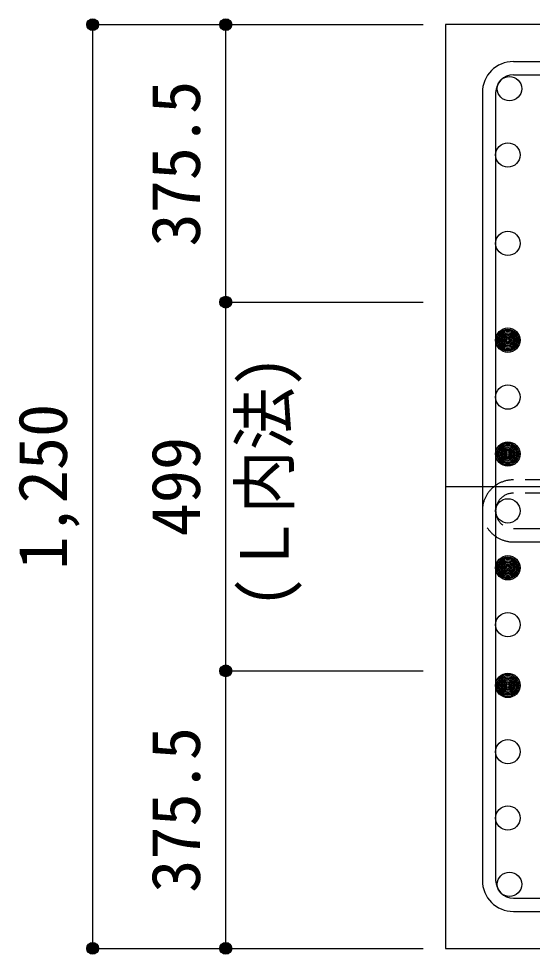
# Model space of a CAD drawing. Units: millimetres at full size, sheet at 1:30. Extents: x -5973 to 5954, y -4195 to 4201.
# Drawn here: x -650 to 45, y 1890 to 3156 of the extents above; entities that cross this region are included whole.
import ezdxf
from ezdxf.enums import TextEntityAlignment as Align

# ---------------------------------------------------------------- set-up
doc = ezdxf.new("R2010")
doc.units = ezdxf.units.MM
doc.header["$LTSCALE"] = 30
doc.header["$PDMODE"] = 32
doc.header["$PDSIZE"] = 15
doc.linetypes.add('CHAIN1', pattern=[8, 5, -1, 1, -1])
doc.linetypes.add('DASHED2', pattern=[3, 2, -1])
for name, color, linetype in [('0-1_躯体線', 2, 'Continuous'), ('0-3_立上り筋', 4, 'Continuous'), ('0-4_フープ筋', 7, 'Continuous'), ('0-7_文字', 4, 'Continuous'), ('0-C_中子', 7, 'DASHED2'), ('0-D_寸法', 4, 'Continuous')]:
    doc.layers.add(name, color=color, linetype=linetype)
doc.styles.add('ＭＳ ゴシック', font='')
doc.styles.get('ＭＳ ゴシック').set_extended_font_data('MS Gothic')

msp = doc.modelspace()

# ---------------------------------------------------------------- linework, layer by layer
at = {"layer": '0-1_躯体線'}
for p, q in [((-72.56, 3148.3), (-72.56, 1898.3)), ((1577.44, 3148.3), (-72.56, 3148.3)), ((-72.56, 1898.3), (276.44, 1898.3))]:
    msp.add_line(p, q, dxfattribs=at)
at = {"layer": '0-3_立上り筋', "color": 3}
for centre in [(14.13, 3061.6), (11.94, 2971.89), (11.94, 2852.3), (11.94, 2721.3), (11.94, 2721.3), (11.94, 2644.3), (11.94, 2567.3), (11.94, 2567.3), (11.94, 2490.3), (11.94, 2413.3), (11.94, 2336.3), (11.94, 2254.15), (11.94, 2164.43), (11.94, 2074.71), (14.13, 1985)]:
    msp.add_circle(centre, 16.5, dxfattribs=at)
at = {"layer": '0-3_立上り筋'}
for centre, radius in [((11.94, 2721.3), 16.5), ((11.94, 2721.3), 14.85), ((11.94, 2721.3), 13.2), ((11.94, 2721.3), 11.55), ((11.94, 2721.3), 9.9), ((11.94, 2721.3), 8.25), ((11.94, 2721.3), 6.6), ((11.94, 2721.3), 4.95), ((11.94, 2721.3), 3.3), ((11.94, 2721.3), 1.65), ((11.94, 2567.3), 16.5), ((11.94, 2567.3), 14.85), ((11.94, 2567.3), 13.2), ((11.94, 2567.3), 11.55), ((11.94, 2567.3), 9.9), ((11.94, 2567.3), 8.25), ((11.94, 2567.3), 6.6), ((11.94, 2567.3), 4.95), ((11.94, 2567.3), 3.3), ((11.94, 2567.3), 1.65), ((11.94, 2413.3), 16.5), ((11.94, 2413.3), 14.85), ((11.94, 2413.3), 13.2), ((11.94, 2413.3), 11.55), ((11.94, 2413.3), 9.9), ((11.94, 2413.3), 8.25), ((11.94, 2413.3), 6.6), ((11.94, 2413.3), 4.95), ((11.94, 2413.3), 3.3), ((11.94, 2413.3), 1.65), ((11.94, 2254.15), 16.5), ((11.94, 2254.15), 14.85), ((11.94, 2254.15), 13.2), ((11.94, 2254.15), 11.55), ((11.94, 2254.15), 9.9), ((11.94, 2254.15), 8.25), ((11.94, 2254.15), 6.6), ((11.94, 2254.15), 4.95), ((11.94, 2254.15), 3.3), ((11.94, 2254.15), 1.65)]:
    msp.add_circle(centre, radius, dxfattribs=at)
at = {"layer": '0-4_フープ筋'}
for p, q in [((19.44, 3098.3), (1085.44, 3098.3)), ((19.44, 3080.3), (1085.44, 3080.3)), ((-22.56, 3056.3), (-22.56, 1990.3)), ((-4.56, 3056.3), (-4.56, 1990.3)), ((19.44, 1966.3), (1085.44, 1966.3)), ((19.44, 1948.3), (1085.44, 1948.3))]:
    msp.add_line(p, q, dxfattribs=at)
for centre, radius, start, end in [((19.44, 3056.3), 42, 90, 180), ((19.44, 3056.3), 24, 90, 180), ((19.44, 1990.3), 42, 180, 270), ((19.44, 1990.3), 24, 180, 270)]:
    msp.add_arc(centre, radius, start, end, dxfattribs=at)
at = {"layer": '0-C_中子'}
for p, q in [((1085.44, 2532.3), (19.44, 2532.3)), ((1085.44, 2514.3), (19.44, 2514.3)), ((19.44, 2466.3), (83.44, 2466.3)), ((19.44, 2448.3), (83.44, 2448.3))]:
    msp.add_line(p, q, dxfattribs=at)
for radius in [42, 24]:
    msp.add_arc((19.44, 2490.3), radius, 90, 270, dxfattribs=at)
at = {"layer": '0-D_寸法'}
for p, q in [((-549.6, 3148.3), (-369.6, 3148.3)), ((-549.6, 3148.3), (-369.6, 3148.3)), ((-549.6, 1898.3), (-549.6, 3148.3)), ((-369.6, 2772.8), (-369.6, 3148.3)), ((-369.6, 3148.3), (-102.56, 3148.3)), ((-369.6, 2273.8), (-369.6, 2772.8)), ((-369.6, 2772.8), (-102.56, 2772.8)), ((-369.6, 1898.3), (-369.6, 2273.8)), ((-369.6, 2273.8), (-102.56, 2273.8)), ((-549.6, 1898.3), (-369.6, 1898.3)), ((-369.6, 1898.3), (-102.56, 1898.3)), ((-369.6, 1898.3), (-102.56, 1898.3))]:
    msp.add_line(p, q, dxfattribs=at)
at = {"layer": '0-D_寸法', "linetype": 'CHAIN1'}
msp.add_line((-72.56, 2523.3), (1177.44, 2523.3), dxfattribs=at)
at = {"layer": '0-D_寸法'}
for centre, radius in [((-549.6, 3148.3), 8), ((-549.6, 3148.3), 7.2), ((-549.6, 3148.3), 6.4), ((-549.6, 3148.3), 5.6), ((-549.6, 3148.3), 4.8), ((-369.6, 3148.3), 8), ((-369.6, 3148.3), 7.2), ((-369.6, 3148.3), 6.4), ((-369.6, 3148.3), 5.6), ((-369.6, 3148.3), 4.8), ((-549.6, 3148.3), 4), ((-549.6, 3148.3), 3.2), ((-549.6, 3148.3), 2.4), ((-549.6, 3148.3), 1.6), ((-549.6, 3148.3), 0.8), ((-369.6, 3148.3), 4), ((-369.6, 3148.3), 3.2), ((-369.6, 3148.3), 2.4), ((-369.6, 3148.3), 1.6), ((-369.6, 3148.3), 0.8), ((-369.6, 2772.8), 8), ((-369.6, 2772.8), 7.2), ((-369.6, 2772.8), 6.4), ((-369.6, 2772.8), 5.6), ((-369.6, 2772.8), 4.8), ((-369.6, 2772.8), 4), ((-369.6, 2772.8), 3.2), ((-369.6, 2772.8), 2.4), ((-369.6, 2772.8), 1.6), ((-369.6, 2772.8), 0.8), ((-369.6, 2273.8), 8), ((-369.6, 2273.8), 7.2), ((-369.6, 2273.8), 6.4), ((-369.6, 2273.8), 5.6), ((-369.6, 2273.8), 4.8), ((-369.6, 2273.8), 4), ((-369.6, 2273.8), 3.2), ((-369.6, 2273.8), 2.4), ((-369.6, 2273.8), 1.6), ((-369.6, 2273.8), 0.8), ((-549.6, 1898.3), 8), ((-549.6, 1898.3), 7.2), ((-549.6, 1898.3), 6.4), ((-549.6, 1898.3), 5.6), ((-549.6, 1898.3), 4.8), ((-549.6, 1898.3), 4), ((-549.6, 1898.3), 3.2), ((-549.6, 1898.3), 2.4), ((-549.6, 1898.3), 1.6), ((-549.6, 1898.3), 0.8), ((-369.6, 1898.3), 8), ((-369.6, 1898.3), 7.2), ((-369.6, 1898.3), 6.4), ((-369.6, 1898.3), 5.6), ((-369.6, 1898.3), 4.8), ((-369.6, 1898.3), 4), ((-369.6, 1898.3), 3.2), ((-369.6, 1898.3), 2.4), ((-369.6, 1898.3), 1.6), ((-369.6, 1898.3), 0.8)]:
    msp.add_circle(centre, radius, dxfattribs=at)
at = {"layer": '0-D_寸法', "color": 7}
for p in [(-549.6, 3148.3), (-369.6, 3148.3), (-369.6, 3148.3), (-369.6, 2772.8), (-369.6, 2772.8), (-369.6, 2273.8), (-369.6, 2273.8), (-549.6, 1898.3), (-369.6, 1898.3), (-369.6, 1898.3)]:
    msp.add_point(p, dxfattribs=at)

# ---------------------------------------------------------------- texts
at = {"layer": '0-7_文字', "style": 'ＭＳ ゴシック', "width": 0.95}
msp.add_text('(Ｌ内法)', height=65.98, rotation=90, dxfattribs=at).set_placement((-264.55, 2358.7), align=Align.BOTTOM_LEFT)
at = {"layer": '0-D_寸法', "style": 'ＭＳ ゴシック'}
for s, p in [('375.5', (-384.6, 2848.05)), ('1,250', (-564.6, 2410.8)), ('499', (-384.6, 2455.8)), ('375.5', (-384.6, 1973.55))]:
    msp.add_text(s, height=65.98, rotation=90, dxfattribs=at).set_placement(p, align=Align.BOTTOM_LEFT)

doc.saveas('drawing.dxf')
